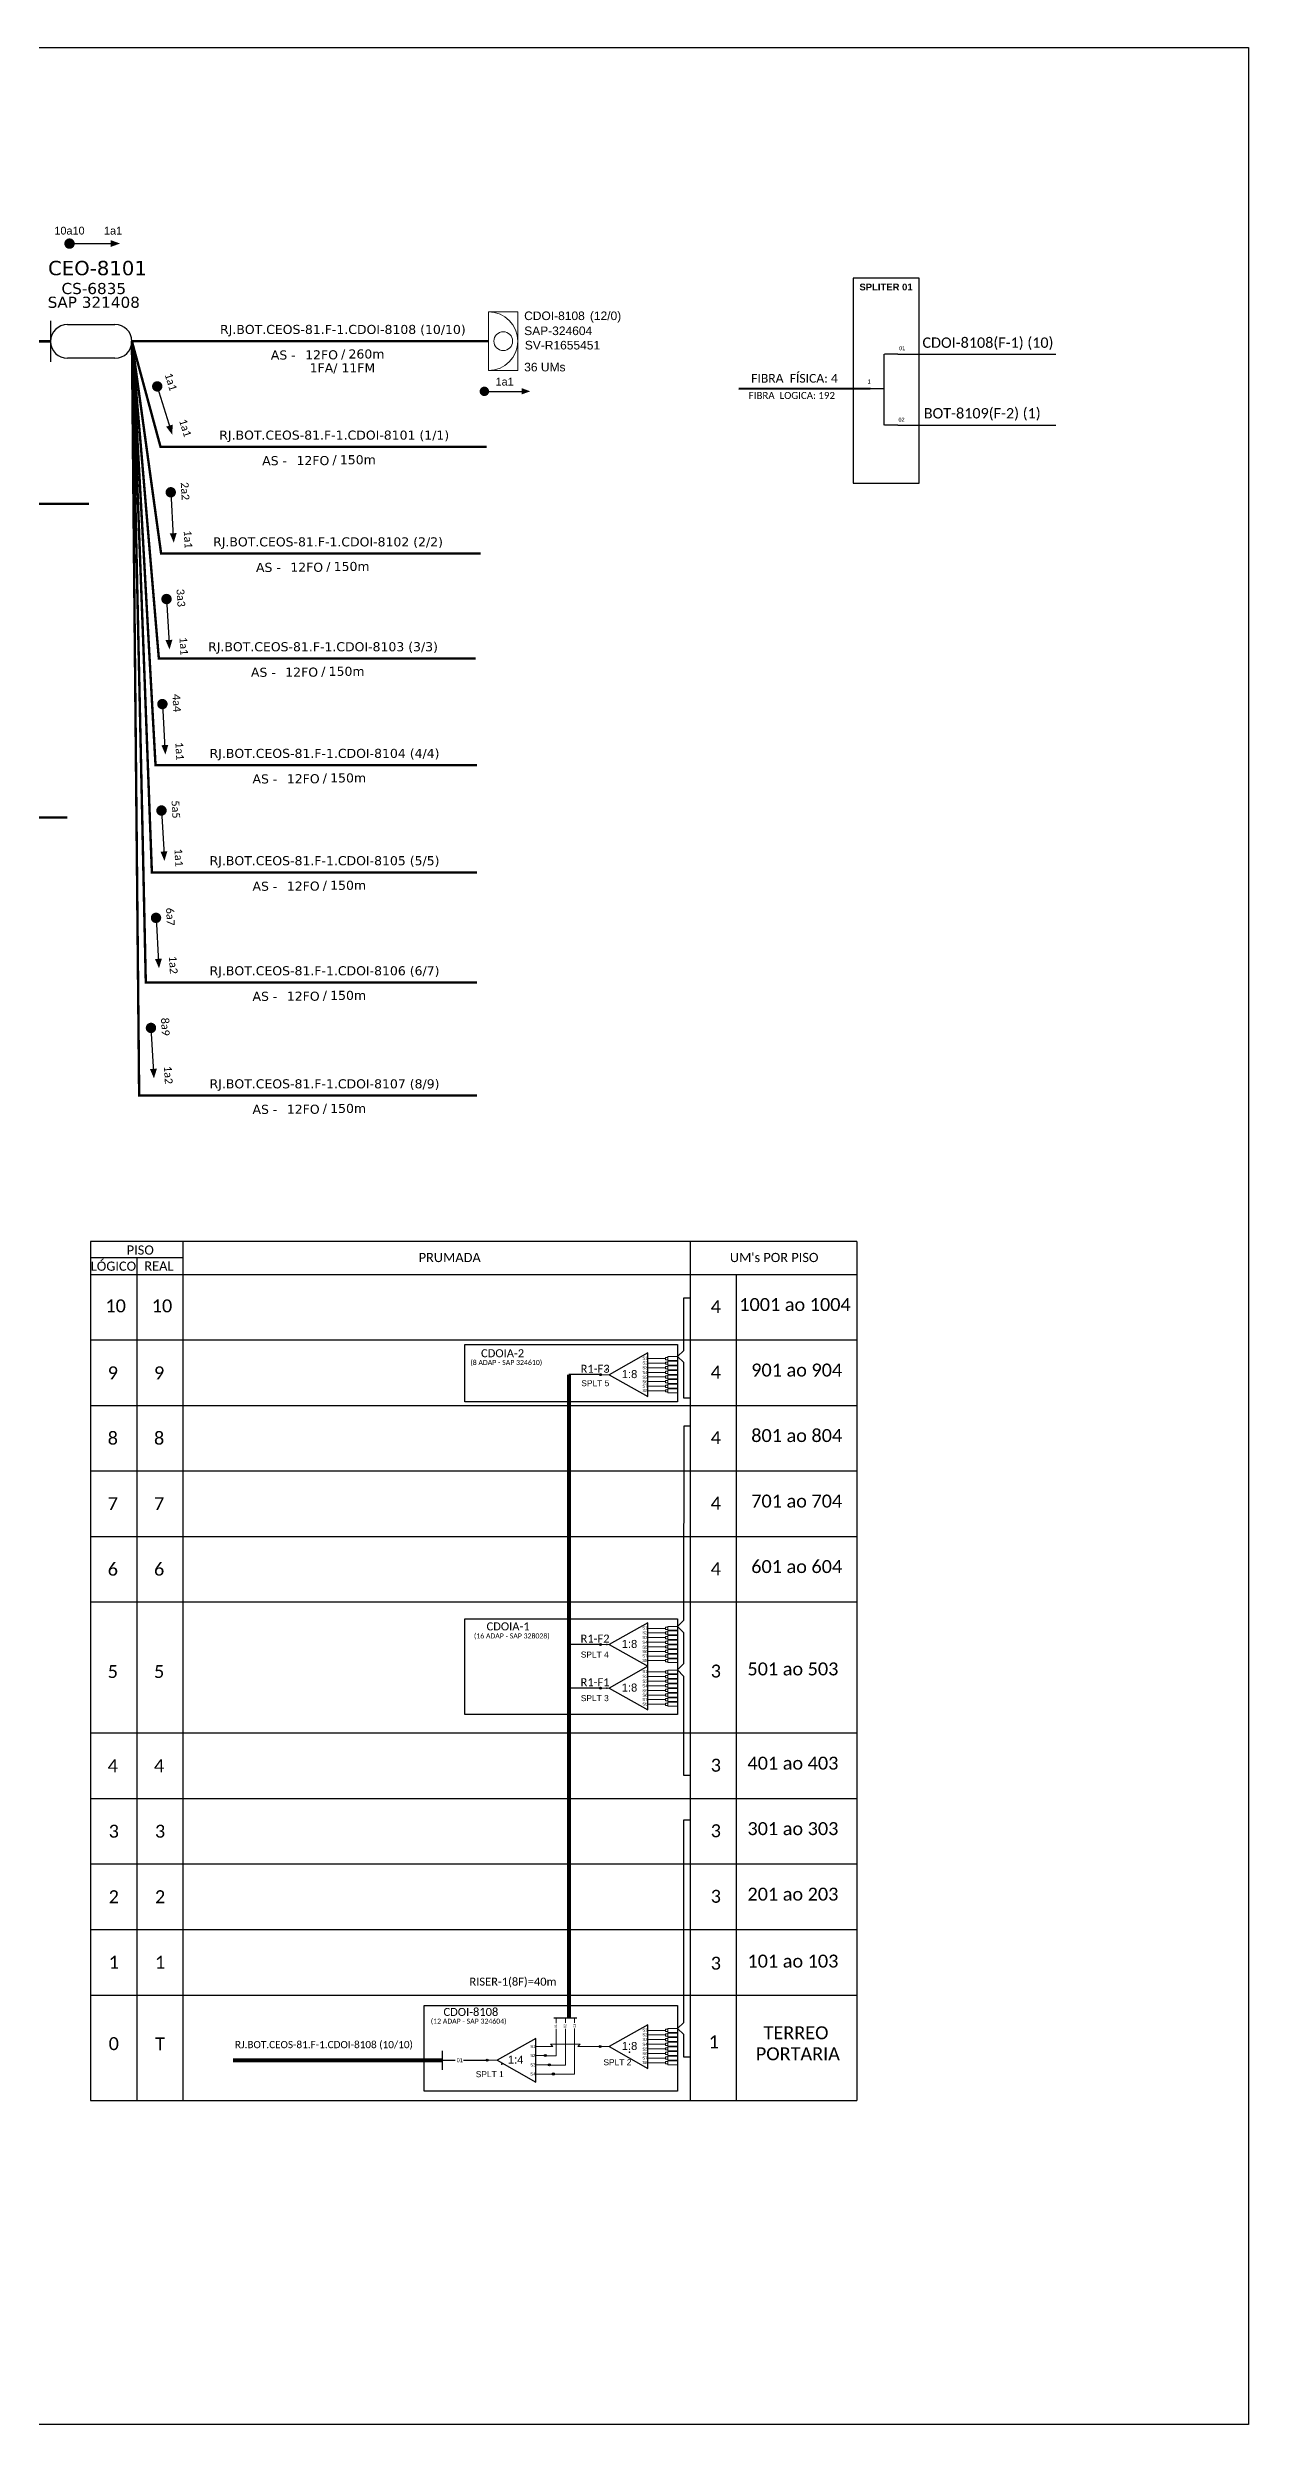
# Model space of a CAD drawing. Extents: x 0 to 841, y 0 to 594.
# Drawn here: x 541 to 841, y 0 to 594 of the extents above; entities that cross this region are included whole.
import ezdxf
from ezdxf.enums import TextEntityAlignment as Align

# ---------------------------------------------------------------- set-up
doc = ezdxf.new("R2010")
doc.units = 0
for name, color, linetype, lineweight in [("20.0-LEGENDA DOS CDO'S", 1, 'Continuous', 0), ('20.1-CDO_INTERIOR', 1, 'Continuous', 0), ('40.1-ETIQUETAS', 1, 'Continuous', 20)]:
    doc.layers.add(name, color=color, linetype=linetype, lineweight=lineweight)
for name, color, linetype in [('20.5-CEO', 1, 'Continuous'), ('CAP a instalar', 1, 'Continuous'), ('SETA', 7, 'Continuous')]:
    doc.layers.add(name, color=color, linetype=linetype)
doc.styles.add('ARIAL', font='arial.ttf')
doc.styles.add('MtXpl_Calibri', font='calibri.ttf')
doc.styles.add('siredit', font='verdana.ttf')
doc.styles.add('WMF-Calibri0', font='calibri.ttf')
doc.linetypes.add('FENCELINE1', pattern='A,0.25,-0.1,[133,ltypeshp.shx,S=0.1,R=0,X=-0.1,Y=0],-0.1,1', length=1.45)

# ---------------------------------------------------------------- blocks, each defined once
blk = doc.blocks.new('ETIQUETA_RS5F')
at = {"layer": '40.1-ETIQUETAS', "color": 0, "style": 'siredit'}
blk.add_text('/', height=1.5, dxfattribs=at).set_placement((1.58, -1.95), align=Align.MIDDLE_RIGHT)
for tag, p in [('ETIQUETA_R_PRIMARIA', (1.21, 4.1)), ('ETIQUETA_R_SECUNDARIA', (1.21, 2.1)), ('F_ATIVAS/F_MORTAS', (1.14, -4.24))]:
    blk.add_attdef(tag, text='', height=1.5, dxfattribs=at).set_placement(p, align=Align.MIDDLE_CENTER)
for tag, p in [('TIPO_CABO', (-6.58, -2.12)), ('CAP_CABO', (0.4, -2.09))]:
    blk.add_attdef(tag, text='', height=1.5, dxfattribs=at).set_placement(p, align=Align.MIDDLE_RIGHT)
blk.add_attdef('METROS', text='', height=1.5, dxfattribs=at).set_placement((2.14, -1.95), align=Align.MIDDLE_LEFT)
for tag, p in [('FUSÃO_1', (0.85, -8.39)), ('FUSÃO_2', (0.85, -10.6)), ('FUSÃO_3', (0.85, -12.93)), ('FUSÃO_4', (0.85, -15.14)), ('FUSÃO_5', (0.85, -17.16))]:
    blk.add_attdef(tag, text='', height=1.5, dxfattribs=at).set_placement(p, align=Align.CENTER)
blk = doc.blocks.new('SPLT_1-8_SC-APC')
at = {"color": 1}
blk.add_lwpolyline([(-7.37, -2.1), (-17.04, -7.55), (-7.37, -13), (-7.37, -2.1)], dxfattribs=at)
at = {"color": 3, "lineweight": 0}
for points in [[(-2.99, -3.51), (-7.37, -3.51)], [(-7.37, -4.66), (-2.99, -4.66)], [(-7.37, -5.82), (-2.99, -5.82)], [(-2.41, -3.02), (-2.41, -4)], [(-2.41, -3.02), (0, -3.02)], [(-2.41, -4), (0, -4)], [(-2.41, -4.17), (-2.41, -5.16)], [(-2.41, -4.17), (0, -4.17)], [(-2.41, -5.16), (0, -5.16)], [(-2.41, -5.32), (-2.41, -6.31)], [(-2.41, -5.32), (0, -5.32)], [(-7.37, -6.97), (-2.99, -6.97)], [(-7.37, -8.12), (-2.99, -8.12)], [(-7.37, -9.28), (-2.99, -9.28)], [(-7.37, -10.43), (-2.99, -10.43)], [(-7.37, -11.58), (-2.99, -11.58)], [(-2.41, -6.31), (0, -6.31)], [(-2.41, -6.48), (-2.41, -7.46)], [(-2.41, -6.48), (0, -6.48)], [(-2.41, -7.46), (0, -7.46)], [(-2.41, -7.63), (-2.41, -8.62)], [(-2.41, -7.63), (0, -7.63)], [(-2.41, -8.62), (0, -8.62)], [(-2.41, -8.78), (-2.41, -9.77)], [(-2.41, -8.78), (0, -8.78)], [(-2.41, -9.77), (0, -9.77)], [(-2.41, -9.94), (-2.41, -10.92)], [(-2.41, -9.94), (0, -9.94)], [(-2.41, -10.92), (0, -10.92)], [(-2.41, -11.09), (-2.41, -12.08)], [(-2.41, -11.09), (0, -11.09)], [(-2.41, -12.08), (0, -12.08)]]:
    blk.add_lwpolyline(points, dxfattribs=at)
for points in [[(-2.99, -3.22), (-2.41, -3.22), (-2.41, -3.8), (-2.99, -3.8)], [(-2.99, -4.38), (-2.41, -4.38), (-2.41, -4.95), (-2.99, -4.95)], [(-2.99, -5.53), (-2.41, -5.53), (-2.41, -6.1), (-2.99, -6.1)], [(-2.99, -6.68), (-2.41, -6.68), (-2.41, -7.26), (-2.99, -7.26)], [(-2.99, -7.84), (-2.41, -7.84), (-2.41, -8.41), (-2.99, -8.41)], [(-2.99, -8.99), (-2.41, -8.99), (-2.41, -9.56), (-2.99, -9.56)], [(-2.99, -10.14), (-2.41, -10.14), (-2.41, -10.72), (-2.99, -10.72)], [(-2.99, -11.3), (-2.41, -11.3), (-2.41, -11.87), (-2.99, -11.87)]]:
    blk.add_lwpolyline(points, close=True, dxfattribs=at)
at = {"color": 1, "lineweight": 0}
blk.add_lwpolyline([(-17.04, -7.55), (-19.26, -7.55)], dxfattribs=at)
at = {"color": 1, "style": 'ARIAL'}
for s, height, p in [('S1', 0.75, (-8.74, -3.78)), ('S2', 0.75, (-8.74, -4.97)), ('S3', 0.75, (-8.74, -6.18)), ('1:8', 2, (-13.91, -8.4)), ('S4', 0.75, (-8.74, -7.36)), ('S5', 0.75, (-8.74, -8.57)), ('S6', 0.75, (-8.74, -9.69)), ('S7', 0.75, (-8.74, -10.78)), ('S8', 0.75, (-8.74, -11.9))]:
    blk.add_text(s, height=height, dxfattribs=at).set_placement(p)
blk = doc.blocks.new('SPLITTER_')
blk.add_point((0, 0))
at = {"style": 'ARIAL', "flags": 4}
blk.add_attdef('SPLT', (0, -3.26), '', height=1.5, dxfattribs=at)
blk = doc.blocks.new('SPLITTER FUTURO')
blk.add_point((0, 0))
at = {"style": 'ARIAL', "text_generation_flag": 6, "flags": 4}
for tag, p, height in [('SPLT', (-6.22, -4.1), 1.5), ('INSTAL.', (-6.25, -6.09), 1.25)]:
    blk.add_attdef(tag, p, '', height=height, rotation=180, dxfattribs=at)

msp = doc.modelspace()

# ---------------------------------------------------------------- hatches: boundary and pattern name
h = msp.add_hatch(color=3)
h.dxf.hatch_style = 1
edge = h.paths.add_edge_path()
edge.add_arc((679.03, 262.35), 0.242, 0, 360)
h = msp.add_hatch(color=3)
h.dxf.hatch_style = 1
edge = h.paths.add_edge_path()
edge.add_arc((679.05, 194.91), 0.256, 0, 360)
h = msp.add_hatch(color=3)
h.dxf.hatch_style = 1
edge = h.paths.add_edge_path()
edge.add_arc((679.05, 184.02), 0.256, 0, 360)
h = msp.add_hatch(color=3)
h.dxf.hatch_style = 1
edge = h.paths.add_edge_path()
edge.add_arc((650.75, 91.02), 0.256, 0, 360)
h = msp.add_hatch(color=3)
h.dxf.hatch_style = 1
edge = h.paths.add_edge_path()
edge.add_arc((665.29, 92.2), 0.256, 0, 360)
h = msp.add_hatch(color=3)
h.dxf.hatch_style = 1
edge = h.paths.add_edge_path()
edge.add_arc((666.28, 89.88), 0.256, 0, 360)
h = msp.add_hatch(color=3)
h.dxf.hatch_style = 1
edge = h.paths.add_edge_path()
edge.add_arc((679, 94.45), 0.256, 0, 360)
h = msp.add_hatch(color=3)
h.dxf.hatch_style = 1
edge = h.paths.add_edge_path()
edge.add_arc((667.28, 87.58), 0.256, 0, 360)

# ---------------------------------------------------------------- linework, layer by layer
at = {"color": 7, "linetype": 'Continuous'}
for p, q in [((749.86, 517.34), (749.86, 499.63)), ((753.38, 517.34), (750.03, 517.34)), ((746.37, 508.8), (749.84, 508.8)), ((753.38, 499.64), (750.03, 499.64))]:
    msp.add_line(p, q, dxfattribs=at)
at = {"color": 10, "linetype": 'Continuous'}
for p, q in [((753.38, 517.36), (792.88, 517.34)), ((753.38, 499.65), (792.88, 499.64))]:
    msp.add_line(p, q, dxfattribs=at)
at = {"color": 1, "linetype": 'Continuous', "lineweight": 60}
msp.add_line((746.45, 508.8), (713.65, 508.69), dxfattribs=at)
at = {"color": 5}
msp.add_line((679.03, 262.35), (671.18, 262.35), dxfattribs=at)
msp.add_lwpolyline([(0, 594), (841, 594), (841, 0), (0, 0)], close=True)
for points, const_width in [([(545.72, 545, 1), (547.02, 545, 1)], 1.3), ([(568.1, 509.94, 1), (568.48, 508.7, 1)], 1.3), ([(649.45, 508.08, 1), (650.63, 508.08, 1)], 1.18), ([(649.45, 508.08, 1), (650.63, 508.08, 1)], 1.18), ([(571.63, 483.5, 1), (571.71, 482.21, 1)], 1.3), ([(570.57, 456.83, 1), (570.65, 455.53, 1)], 1.3), ([(569.54, 430.57, 1), (569.62, 429.28, 1)], 1.3), ([(569.31, 403.98, 1), (569.39, 402.68, 1)], 1.3), ([(567.95, 377.15, 1), (568.02, 375.86, 1)], 1.3), ([(566.69, 349.64, 1), (566.76, 348.35, 1)], 1.3)]:
    msp.add_lwpolyline(points, format="xyb", close=True, dxfattribs=dict(const_width=const_width))
at = {"color": 7}
msp.add_lwpolyline([(742.25, 485.14), (758.74, 485.14), (758.74, 536.36), (742.25, 536.36)], close=True, dxfattribs=at)
at = {"color": 0}
for points in [[(743.1, 295.64), (551.65, 295.64)], [(574.79, 291.53), (551.65, 291.53)]]:
    msp.add_lwpolyline(points, dxfattribs=at)
for points in [[(551.65, 295.64), (551.65, 80.95)], [(563.22, 291.53), (563.22, 80.95)], [(574.79, 80.95), (574.79, 295.64)], [(701.51, 295.64), (701.51, 80.95)], [(743.1, 295.64), (743.1, 80.95)], [(551.65, 287.41), (743.1, 287.41)], [(713.09, 80.95), (713.09, 287.41)], [(551.65, 271.04), (743.1, 271.04)], [(551.65, 254.67), (743.1, 254.67)], [(551.65, 238.3), (743.1, 238.3)], [(551.65, 221.93), (743.1, 221.93)], [(551.65, 205.55), (743.1, 205.55)], [(551.65, 172.81), (743.1, 172.81)], [(551.65, 156.44), (743.1, 156.44)], [(551.65, 140.07), (743.1, 140.07)], [(551.65, 123.69), (743.1, 123.69)], [(551.65, 107.32), (743.1, 107.32)], [(551.65, 80.95), (743.1, 80.95)]]:
    msp.add_lwpolyline(points)
at = {"color": 3}
for points in [[(701.51, 256.48), (699.86, 256.48), (699.86, 265.37), (698.29, 266.88), (699.86, 268.38), (699.86, 281.58), (701.51, 281.58)], [(701.51, 249.48), (699.86, 249.48), (699.85, 200.95), (698.28, 199.44), (699.85, 197.93), (699.85, 190.05), (698.28, 188.55), (699.85, 187.04), (699.85, 162.28), (701.5, 162.28)], [(701.51, 91.81), (699.86, 91.81), (699.86, 97.47), (698.29, 98.98), (699.86, 100.48), (699.86, 151.13), (701.51, 151.13)], [(639.6, 91.02), (642.76, 91.02)], [(644.83, 91.02), (650.75, 91.02)]]:
    msp.add_lwpolyline(points, dxfattribs=at)
at = {"color": 1}
for points in [[(645.16, 269.89), (698.29, 269.89), (698.29, 255.58), (645.16, 255.58)], [(645.16, 201.34), (698.28, 201.34), (698.28, 177.45), (645.16, 177.45)], [(634.96, 104.69), (698.29, 104.69), (698.29, 83.27), (634.96, 83.27)]]:
    msp.add_lwpolyline(points, close=True, dxfattribs=at)
at = {"color": 5, "const_width": 1}
msp.add_lwpolyline([(671.18, 101.65), (671.18, 262.35)], dxfattribs=at)
at = {"color": 5}
for points in [[(679.02, 194.91), (671.18, 194.91)], [(679.02, 184.02), (671.18, 184.02)], [(667.37, 101.65), (673.19, 101.65)]]:
    msp.add_lwpolyline(points, dxfattribs=at)
at = {"color": 5, "lineweight": 0}
for points in [[(667.97, 101.62), (667.97, 100.3)], [(670.28, 101.65), (670.28, 100.33)], [(672.59, 101.65), (672.59, 100.36)], [(665.53, 92.16), (667.97, 92.16), (667.97, 98.87)], [(667.51, 87.58), (672.59, 87.58), (672.59, 98.94)], [(670.28, 98.9), (670.28, 89.83)], [(666.51, 89.83), (670.28, 89.83)]]:
    msp.add_lwpolyline(points, dxfattribs=at)
at = {"color": 1}
for points in [[(662.9, 96.47), (653.23, 91.02), (662.9, 85.57), (662.9, 96.47)], [(639.6, 88.61), (639.6, 93.33)]]:
    msp.add_lwpolyline(points, dxfattribs=at)
at = {"color": 7, "lineweight": 0}
for points in [[(667.15, 94.45), (666.59, 95.07), (670.28, 95.07)], [(673.41, 94.45), (673.96, 95.07), (670.28, 95.07)], [(662.9, 94.45), (667.15, 94.45)], [(662.9, 92.2), (665.29, 92.2)], [(662.9, 89.88), (666.28, 89.88)], [(673.41, 94.45), (678.74, 94.45)], [(662.9, 87.58), (667.28, 87.58)]]:
    msp.add_lwpolyline(points, dxfattribs=at)
at = {"color": 1, "const_width": 1}
msp.add_lwpolyline([(587.24, 91.02), (639.6, 91.02)], dxfattribs=at)
at = {"color": 1, "lineweight": 0}
msp.add_lwpolyline([(653.23, 91.02), (651.01, 91.02)], dxfattribs=at)
at = {"color": 3}
for centre, radius in [((679.03, 262.35), 0.242), ((679.05, 194.91), 0.256), ((679.05, 184.02), 0.256), ((650.75, 91.02), 0.256), ((665.29, 92.2), 0.256), ((666.28, 89.88), 0.256), ((679, 94.45), 0.256), ((667.28, 87.58), 0.256)]:
    msp.add_circle(centre, radius, dxfattribs=at)
at = {"layer": '20.1-CDO_INTERIOR', "color": 1, "lineweight": 18}
msp.add_lwpolyline([(658.41, 513.32), (658.41, 527.93), (651.11, 527.93), (651.11, 513.32)], close=True, dxfattribs=at)
msp.add_circle((654.76, 520.62), 2.34, dxfattribs=at)
msp.add_arc((651.11, 520.62), 7.31, 270, 90, dxfattribs=at)
at = {"layer": '20.5-CEO', "color": 5}
for p, q in [((545.86, 524.8), (557.73, 524.8)), ((557.73, 516.34), (545.86, 516.34))]:
    msp.add_line(p, q, dxfattribs=at)
msp.add_lwpolyline([(541.63, 525.67), (541.63, 515.47)], dxfattribs=at)
for centre, start, end in [((545.86, 520.57), 90, 270), ((557.73, 520.57), 270, 90)]:
    msp.add_arc(centre, 4.23, start, end, dxfattribs=at)
at = {"layer": 'CAP a instalar', "color": 7, "linetype": 'FENCELINE1', "ltscale": 7, "const_width": 0.605}
for points in [[(541.63, 520.57), (452.48, 520.57)], [(551.2, 479.96), (462.05, 479.96)]]:
    msp.add_lwpolyline(points, dxfattribs=at)
at = {"layer": 'CAP a instalar', "color": 8, "linetype": 'FENCELINE1', "ltscale": 7, "const_width": 0.605}
for points in [[(647.83, 441.33), (568.69, 441.33), (561.96, 520.65)], [(650.64, 494.21), (569.11, 494.21), (561.97, 520.57)], [(649.09, 467.54), (569.26, 467.54), (561.96, 520.57)], [(648.22, 414.69), (567.86, 414.69), (561.97, 520.54)], [(648.22, 387.86), (566.95, 387.86), (561.96, 520.54)], [(648.22, 360.35), (565.43, 360.35), (561.96, 520.54)], [(648.22, 332.1), (563.77, 332.1), (561.96, 520.54)], [(545.79, 401.61), (456.64, 401.61)]]:
    msp.add_lwpolyline(points, dxfattribs=at)
at = {"layer": 'CAP a instalar', "color": 1, "linetype": 'FENCELINE1', "ltscale": 7, "const_width": 0.605}
msp.add_lwpolyline([(651.11, 520.62), (561.96, 520.62), (561.96, 520.62)], dxfattribs=at)
at = {"layer": 'SETA'}
for points in [[(546.37, 545), (557.51, 545)], [(568.29, 509.32), (571.58, 498.67)], [(650.04, 508.08), (660.17, 508.08)], [(650.04, 508.08), (660.17, 508.08)], [(571.67, 482.85), (572.31, 471.73)], [(570.61, 456.18), (571.25, 445.06)], [(569.58, 429.92), (570.22, 418.8)], [(569.35, 403.33), (569.99, 392.2)], [(567.98, 376.5), (568.63, 365.38)], [(566.73, 349), (567.37, 337.87)]]:
    msp.add_lwpolyline(points, dxfattribs=at)
for points in [[(556.62, 545.88), (559, 545.02), (556.62, 544.16)], [(659.36, 508.88), (661.52, 508.09), (659.36, 507.31)], [(659.36, 508.88), (661.52, 508.09), (659.36, 507.31)], [(572.16, 499.78), (572.03, 497.26), (570.51, 499.27)], [(573.14, 472.67), (572.42, 470.25), (571.42, 472.57)], [(572.08, 446), (571.36, 443.58), (570.36, 445.9)], [(571.05, 419.74), (570.33, 417.32), (569.33, 419.64)], [(570.82, 393.15), (570.09, 390.73), (569.1, 393.05)], [(569.45, 366.32), (568.73, 363.9), (567.73, 366.22)], [(568.2, 338.81), (567.47, 336.39), (566.47, 338.71)]]:
    msp.add_solid(points, dxfattribs=at)

# ---------------------------------------------------------------- block references
at = {"color": 3}
for p in [(698.29, 269.89), (698.28, 202.46), (698.28, 191.56), (698.29, 101.99)]:
    msp.add_blockref('SPLT_1-8_SC-APC', p, dxfattribs=at)
ref = msp.add_blockref('SPLITTER FUTURO', (680.49, 263.56))
ref.add_attrib('SPLT', 'SPLT 5', (674.27, 259.47), dxfattribs={"height": 1.5, "rotation": 180, "style": 'ARIAL', "text_generation_flag": 6})
ref = msp.add_blockref('SPLITTER_', (680.67, 194.91), dxfattribs=dict(xscale=-1))
ref.add_attrib('SPLT', 'SPLT 4', (674.14, 191.65), dxfattribs={"height": 1.5, "style": 'ARIAL'})
ref = msp.add_blockref('SPLITTER_', (680.67, 184.02), dxfattribs=dict(xscale=-1))
ref.add_attrib('SPLT', 'SPLT 3', (674.14, 180.76), dxfattribs={"height": 1.5, "style": 'ARIAL'})
ref = msp.add_blockref('SPLITTER_', (654.42, 90.05), dxfattribs=dict(xscale=-1))
ref.add_attrib('SPLT', 'SPLT 1', (647.89, 86.79), dxfattribs={"height": 1.5, "style": 'ARIAL'})
ref = msp.add_blockref('SPLITTER_', (686.34, 93.02), dxfattribs=dict(xscale=-1))
ref.add_attrib('SPLT', 'SPLT 2', (679.8, 89.76), dxfattribs={"height": 1.5, "style": 'ARIAL'})
at = {"layer": '40.1-ETIQUETAS', "color": 1}
ref = msp.add_blockref('ETIQUETA_RS5F', (612.89, 520.37), dxfattribs=dict(at, xscale=1.512077121442401, yscale=1.512077121442401, zscale=1.512077121442401))
ref.add_attrib('ETIQUETA_R_SECUNDARIA', 'RJ.BOT.CEOS-81.F-1.CDOI-8108 (10/10)', dxfattribs={"color": 0, "height": 2.2681, "style": 'siredit'}).set_placement((614.68, 523.55), align=Align.MIDDLE_CENTER)
ref.add_attrib('TIPO_CABO', 'AS -', dxfattribs={"color": 0, "height": 2.268, "style": 'siredit'}).set_placement((602.89, 517.17), align=Align.MIDDLE_RIGHT)
ref.add_attrib('CAP_CABO', '12FO', dxfattribs={"color": 0, "height": 2.268, "style": 'siredit'}).set_placement((613.45, 517.21), align=Align.MIDDLE_RIGHT)
ref.add_attrib('METROS', '260m', dxfattribs={"color": 0, "height": 2.268, "style": 'siredit'}).set_placement((616.09, 517.42), align=Align.MIDDLE_LEFT)
ref.add_attrib('F_ATIVAS/F_MORTAS', '1FA/ 11FM', dxfattribs={"color": 0, "height": 2.268, "style": 'siredit'}).set_placement((614.57, 513.95), align=Align.MIDDLE_CENTER)
at = {"layer": '40.1-ETIQUETAS', "color": 8}
ref = msp.add_blockref('ETIQUETA_RS5F', (610.73, 493.96), dxfattribs=dict(at, xscale=1.512077121442401, yscale=1.512077121442401, zscale=1.512077121442401))
ref.add_attrib('ETIQUETA_R_SECUNDARIA', 'RJ.BOT.CEOS-81.F-1.CDOI-8101 (1/1)', dxfattribs={"color": 0, "height": 2.2681, "style": 'siredit'}).set_placement((612.52, 497.14), align=Align.MIDDLE_CENTER)
ref.add_attrib('TIPO_CABO', 'AS -', dxfattribs={"color": 0, "height": 2.268, "style": 'siredit'}).set_placement((600.73, 490.76), align=Align.MIDDLE_RIGHT)
ref.add_attrib('CAP_CABO', '12FO', dxfattribs={"color": 0, "height": 2.268, "style": 'siredit'}).set_placement((611.29, 490.79), align=Align.MIDDLE_RIGHT)
ref.add_attrib('METROS', '150m', dxfattribs={"color": 0, "height": 2.268, "style": 'siredit'}).set_placement((613.93, 491), align=Align.MIDDLE_LEFT)
ref = msp.add_blockref('ETIQUETA_RS5F', (609.19, 467.28), dxfattribs=dict(at, xscale=1.512077121442401, yscale=1.512077121442401, zscale=1.512077121442401))
ref.add_attrib('ETIQUETA_R_SECUNDARIA', 'RJ.BOT.CEOS-81.F-1.CDOI-8102 (2/2)', dxfattribs={"color": 0, "height": 2.2681, "style": 'siredit'}).set_placement((610.97, 470.47), align=Align.MIDDLE_CENTER)
ref.add_attrib('TIPO_CABO', 'AS -', dxfattribs={"color": 0, "height": 2.268, "style": 'siredit'}).set_placement((599.18, 464.09), align=Align.MIDDLE_RIGHT)
ref.add_attrib('CAP_CABO', '12FO', dxfattribs={"color": 0, "height": 2.268, "style": 'siredit'}).set_placement((609.74, 464.12), align=Align.MIDDLE_RIGHT)
ref.add_attrib('METROS', '150m', dxfattribs={"color": 0, "height": 2.268, "style": 'siredit'}).set_placement((612.38, 464.33), align=Align.MIDDLE_LEFT)
ref = msp.add_blockref('ETIQUETA_RS5F', (607.93, 441.08), dxfattribs=dict(at, xscale=1.512077121442401, yscale=1.512077121442401, zscale=1.512077121442401))
ref.add_attrib('ETIQUETA_R_SECUNDARIA', 'RJ.BOT.CEOS-81.F-1.CDOI-8103 (3/3)', dxfattribs={"color": 0, "height": 2.2681, "style": 'siredit'}).set_placement((609.72, 444.26), align=Align.MIDDLE_CENTER)
ref.add_attrib('TIPO_CABO', 'AS -', dxfattribs={"color": 0, "height": 2.268, "style": 'siredit'}).set_placement((597.92, 437.88), align=Align.MIDDLE_RIGHT)
ref.add_attrib('CAP_CABO', '12FO', dxfattribs={"color": 0, "height": 2.268, "style": 'siredit'}).set_placement((608.48, 437.91), align=Align.MIDDLE_RIGHT)
ref.add_attrib('METROS', '150m', dxfattribs={"color": 0, "height": 2.268, "style": 'siredit'}).set_placement((611.12, 438.12), align=Align.MIDDLE_LEFT)
ref = msp.add_blockref('ETIQUETA_RS5F', (608.31, 414.43), dxfattribs=dict(at, xscale=1.512077121442401, yscale=1.512077121442401, zscale=1.512077121442401))
ref.add_attrib('ETIQUETA_R_SECUNDARIA', 'RJ.BOT.CEOS-81.F-1.CDOI-8104 (4/4)', dxfattribs={"color": 0, "height": 2.2681, "style": 'siredit'}).set_placement((610.1, 417.61), align=Align.MIDDLE_CENTER)
ref.add_attrib('TIPO_CABO', 'AS -', dxfattribs={"color": 0, "height": 2.268, "style": 'siredit'}).set_placement((598.31, 411.23), align=Align.MIDDLE_RIGHT)
ref.add_attrib('CAP_CABO', '12FO', dxfattribs={"color": 0, "height": 2.268, "style": 'siredit'}).set_placement((608.87, 411.27), align=Align.MIDDLE_RIGHT)
ref.add_attrib('METROS', '150m', dxfattribs={"color": 0, "height": 2.268, "style": 'siredit'}).set_placement((611.51, 411.48), align=Align.MIDDLE_LEFT)
ref = msp.add_blockref('ETIQUETA_RS5F', (608.31, 387.61), dxfattribs=dict(at, xscale=1.512077121442401, yscale=1.512077121442401, zscale=1.512077121442401))
ref.add_attrib('ETIQUETA_R_SECUNDARIA', 'RJ.BOT.CEOS-81.F-1.CDOI-8105 (5/5)', dxfattribs={"color": 0, "height": 2.2681, "style": 'siredit'}).set_placement((610.1, 390.79), align=Align.MIDDLE_CENTER)
ref.add_attrib('TIPO_CABO', 'AS -', dxfattribs={"color": 0, "height": 2.268, "style": 'siredit'}).set_placement((598.31, 384.41), align=Align.MIDDLE_RIGHT)
ref.add_attrib('CAP_CABO', '12FO', dxfattribs={"color": 0, "height": 2.268, "style": 'siredit'}).set_placement((608.87, 384.44), align=Align.MIDDLE_RIGHT)
ref.add_attrib('METROS', '150m', dxfattribs={"color": 0, "height": 2.268, "style": 'siredit'}).set_placement((611.51, 384.65), align=Align.MIDDLE_LEFT)
ref = msp.add_blockref('ETIQUETA_RS5F', (608.31, 360.1), dxfattribs=dict(at, xscale=1.512077121442401, yscale=1.512077121442401, zscale=1.512077121442401))
ref.add_attrib('ETIQUETA_R_SECUNDARIA', 'RJ.BOT.CEOS-81.F-1.CDOI-8106 (6/7)', dxfattribs={"color": 0, "height": 2.2681, "style": 'siredit'}).set_placement((610.1, 363.28), align=Align.MIDDLE_CENTER)
ref.add_attrib('TIPO_CABO', 'AS -', dxfattribs={"color": 0, "height": 2.268, "style": 'siredit'}).set_placement((598.31, 356.9), align=Align.MIDDLE_RIGHT)
ref.add_attrib('CAP_CABO', '12FO', dxfattribs={"color": 0, "height": 2.268, "style": 'siredit'}).set_placement((608.87, 356.93), align=Align.MIDDLE_RIGHT)
ref.add_attrib('METROS', '150m', dxfattribs={"color": 0, "height": 2.268, "style": 'siredit'}).set_placement((611.51, 357.14), align=Align.MIDDLE_LEFT)
ref = msp.add_blockref('ETIQUETA_RS5F', (608.31, 331.85), dxfattribs=dict(at, xscale=1.512077121442401, yscale=1.512077121442401, zscale=1.512077121442401))
ref.add_attrib('ETIQUETA_R_SECUNDARIA', 'RJ.BOT.CEOS-81.F-1.CDOI-8107 (8/9)', dxfattribs={"color": 0, "height": 2.2681, "style": 'siredit'}).set_placement((610.1, 335.03), align=Align.MIDDLE_CENTER)
ref.add_attrib('TIPO_CABO', 'AS -', dxfattribs={"color": 0, "height": 2.268, "style": 'siredit'}).set_placement((598.31, 328.65), align=Align.MIDDLE_RIGHT)
ref.add_attrib('CAP_CABO', '12FO', dxfattribs={"color": 0, "height": 2.268, "style": 'siredit'}).set_placement((608.87, 328.68), align=Align.MIDDLE_RIGHT)
ref.add_attrib('METROS', '150m', dxfattribs={"color": 0, "height": 2.268, "style": 'siredit'}).set_placement((611.51, 328.89), align=Align.MIDDLE_LEFT)

# ---------------------------------------------------------------- texts
at = {"style": 'ARIAL'}
for s, p in [('10a10', (546.36, 547.27)), ('1a1', (557.25, 547.27)), ('1a1', (655.11, 509.53))]:
    msp.add_text(s, height=1.945, dxfattribs=at).set_placement(p, align=Align.CENTER)
at = {"color": 1}
for s, height, style, p in [('CDOI-8108(F-1) (10)', 2.5863, 'MtXpl_Calibri', (759.53, 518.96)), ('CDOIA-2', 2, 'WMF-Calibri0', (649.21, 266.7)), ('CDOIA-1', 2, 'WMF-Calibri0', (650.59, 198.44)), ('CDOI-8108', 2, 'WMF-Calibri0', (639.82, 102.09)), ('1:4', 2, 'ARIAL', (655.92, 90.17)), ('S1', 0.75, 'ARIAL', (661.53, 94.09)), ('S2', 0.75, 'ARIAL', (661.53, 91.83)), ('S3', 0.75, 'ARIAL', (661.53, 89.48)), ('S4', 0.75, 'ARIAL', (661.53, 87.22))]:
    msp.add_text(s, height=height, dxfattribs=dict(at, style=style)).set_placement(p)
at = {"color": 0, "style": 'WMF-Calibri0'}
for s, p in [('  LÓGICO', (550.06, 288.31)), ('     PISO', (556.61, 292.34)), ('PRUMADA', (633.62, 290.48)), ("UM's POR PISO", (711.4, 290.48)), ('    REAL', (561.82, 288.36))]:
    msp.add_text(s, height=2.3, dxfattribs=at).set_placement(p)
at = {"color": 7, "style": 'WMF-Calibri0'}
for p in [(557.89, 279.54), (569.47, 279.54)]:
    msp.add_text('10', height=3.24, dxfattribs=at).set_placement(p, align=Align.MIDDLE_CENTER)
for s, p in [('1001 ao 1004', (713.75, 278.25)), ('901 ao 904', (716.74, 261.88)), ('801 ao 804', (716.74, 245.51)), ('701 ao 704', (716.74, 229.14)), ('601 ao 604', (716.74, 212.77)), ('501 ao 503', (715.79, 187.19)), ('401 ao 403', (715.79, 163.65)), ('301 ao 303', (715.79, 147.28)), ('201 ao 203', (715.79, 130.91)), ('101 ao 103', (715.79, 114.18)), ('TERREO', (719.82, 96.26)), ('PORTARIA', (717.88, 91.01))]:
    msp.add_text(s, height=3.24, dxfattribs=at).set_placement(p)
at = {"color": 1, "style": 'WMF-Calibri0'}
for s, p in [('(8 ADAP - SAP 324610)', (655.51, 264.77)), ('(16 ADAP - SAP 328028)', (656.9, 196.43)), ('(12 ADAP - SAP 324604)', (646.12, 100.16))]:
    msp.add_text(s, height=1.25, dxfattribs=at).set_placement(p, align=Align.CENTER)
at = {"color": 5, "style": 'WMF-Calibri0'}
for s, p in [('R1-F3', (674.1, 262.82)), ('R1-F2', (674.09, 195.39)), ('R1-F1', (674.09, 184.49)), ('RISER-1(8F)=40m', (646.31, 109.66))]:
    msp.add_text(s, height=2, dxfattribs=at).set_placement(p)
at = {"color": 1, "style": 'WMF-Calibri0'}
msp.add_text('RJ.BOT.CEOS-81.F-1.CDOI-8108 (10/10)', height=1.7898, dxfattribs=at).set_placement((609.95, 94.93, 3.73), align=Align.MIDDLE_CENTER)
at = {"style": 'ARIAL'}
for s, p in [('01', (667.89, 99.56)), ('02', (670.2, 99.59)), ('03', (672.62, 99.65))]:
    msp.add_text(s, height=0.617, rotation=90, dxfattribs=at).set_placement(p, align=Align.MIDDLE_CENTER)
msp.add_text('01', height=1, dxfattribs=at).set_placement((643.89, 91.02), align=Align.MIDDLE_CENTER)
for s, insert, char_height, width, attachment_point in [('\\C10;\\fArial|b1|i0|c0|p34;SPLITER 01', (750.42, 534.14), 1.6947, 15.8672, 5), ('\\C7;\\fArial|b0|i0;\\H0.578704x;01 ', (754.45, 518.84), 1.6947, 3.2991, 5), ('{\\fCalibri|b0|i0|c0|p34;\\C7;FIBRA  FÍSICA: 4}', (727.55, 511.33), 2.1821, 32.9908, 5), ('\\C7;\\fArial|b0|i0|;\\H1.0273588255048;1', (746.21, 510.54), 1.6947, 1.6786, 5), ('{\\fCalibri|b0|i0|c0|p34;\\C7;FIBRA  LOGICA: 192}', (726.89, 507.04), 1.7458, 32.9908, 5), ('\\C7;\\fArial|b0|i0;\\H0.578704x;02 ', (754.3, 501), 1.6947, 3.5876, 5), ('{\\fCalibri|b0|i0|c0|p34;\\C7;BOT-8109(F-2) (1)}', (759.86, 502.32), 2.5863, 67.3245, 4)]:
    msp.add_mtext(s, dxfattribs=dict(insert=insert, char_height=char_height, width=width, attachment_point=attachment_point))
at = {"char_height": 1.9445, "width": 32.8742, "attachment_point": 5}
for s, insert, rotation in [('{\\fCalibri|b0|i0|c0|p34;\\C7;1a1}', (571.7, 510.45), 287.17011), ('{\\fCalibri|b0|i0|c0|p34;\\C7;1a1}', (575.3, 498.93), 287.17011), ('{\\fCalibri|b0|i0|c0|p34;\\C7;2a2}', (575.25, 483.14), 273.3058), ('{\\fCalibri|b0|i0|c0|p34;\\C7;1a1}', (575.99, 471.09), 273.3058), ('{\\fCalibri|b0|i0|c0|p34;\\C7;3a3}', (574.19, 456.47), 273.3058), ('{\\fCalibri|b0|i0|c0|p34;\\C7;1a1}', (574.93, 444.42), 273.3058), ('{\\fCalibri|b0|i0|c0|p34;\\C7;4a4}', (573.17, 430.21), 273.3058), ('{\\fCalibri|b0|i0|c0|p34;\\C7;1a1}', (573.9, 418.16), 273.3058), ('{\\fCalibri|b0|i0|c0|p34;\\C7;5a5}', (572.93, 403.61), 273.3058), ('{\\fCalibri|b0|i0|c0|p34;\\C7;1a1}', (573.67, 391.56), 273.3058), ('{\\fCalibri|b0|i0|c0|p34;\\C7;6a7}', (571.57, 376.79), 273.3058), ('{\\fCalibri|b0|i0|c0|p34;\\C7;1a2}', (572.3, 364.74), 273.3058), ('{\\fCalibri|b0|i0|c0|p34;\\C7;8a9}', (570.31, 349.28), 273.3058), ('{\\fCalibri|b0|i0|c0|p34;\\C7;1a2}', (571.05, 337.23), 273.3058)]:
    msp.add_mtext(s, dxfattribs=dict(at, insert=insert, rotation=rotation))
at = {"color": 7, "style": 'WMF-Calibri0'}
for tag, flags, p in [('4', 4, (707.89, 279.34)), ('9', 4, (557.19, 262.79)), ('9', 4, (568.76, 262.79)), ('4', 4, (707.89, 262.97)), ('8', 4, (557.19, 246.48)), ('8', 4, (568.76, 246.48)), ('4', 4, (707.89, 246.6)), ('7', 4, (557.19, 230.11)), ('7', 4, (568.76, 230.11)), ('4', 4, (707.89, 230.23)), ('6', 4, (557.19, 213.74)), ('6', 4, (568.76, 213.74)), ('4', 4, (707.89, 213.85)), ('5', 4, (557.19, 188.17)), ('5', 4, (568.76, 188.17)), ('3', 4, (707.89, 188.28)), ('3', 4, (707.89, 164.74)), ('4', 4, (557.19, 164.62)), ('4', 4, (568.76, 164.62)), ('3', 4, (557.43, 148.25)), ('3', 4, (569, 148.25)), ('3', 4, (707.89, 148.37)), ('2', 4, (557.43, 131.88)), ('2', 4, (569, 131.88)), ('3', 4, (707.89, 131.99)), ('1', 4, (557.43, 115.51)), ('1', 4, (569, 115.51)), ('3', 4, (707.89, 115.27)), ('0', 4, (557.43, 95.17)), ('T', 12, (569, 95.11)), ('1', 4, (707.37, 95.62))]:
    msp.add_attdef(tag, text='XX', height=3.24, dxfattribs=dict(at, flags=flags)).set_placement(p, align=Align.MIDDLE_CENTER)
at = {"layer": "20.0-LEGENDA DOS CDO'S", "color": 1, "style": 'ARIAL'}
for s, height, p in [('SAP-324604', 2.145, (660, 522.14)), ('CDOI-8108', 2.145, (659.99, 525.89)), ('SV-R1655451', 2.1449, (660.15, 518.55)), ('36 UMs', 2.145, (660, 513.07))]:
    msp.add_text(s, height=height, dxfattribs=at).set_placement(p)
msp.add_text('(12/0)', height=2.145, dxfattribs=at).set_placement((680.33, 525.89), align=Align.CENTER)
at = {"layer": '20.5-CEO', "color": 5, "style": 'siredit'}
for s, p in [('CS-6835', (552.43, 535.17)), ('SAP 321408', (552.43, 531.73))]:
    msp.add_text(s, height=2.774, dxfattribs=at).set_placement(p, align=Align.TOP_CENTER)
msp.add_attdef('CEO-8101', text='SAP 324607', height=3.584, dxfattribs=at).set_placement((553.35, 540.69), align=Align.TOP_CENTER)

doc.saveas('drawing.dxf')
